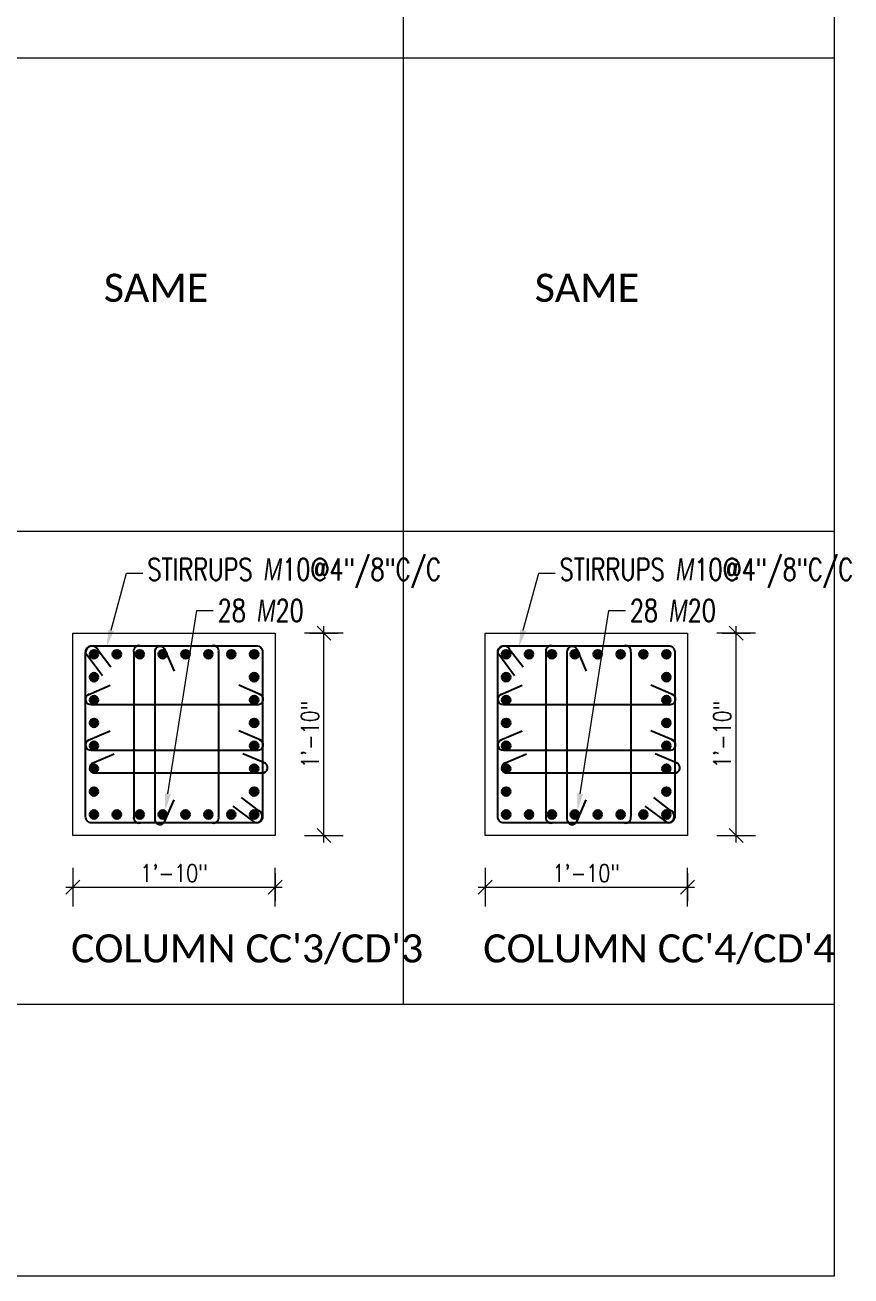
# Model space of a CAD drawing. Header units: inches. Extents: x 0 to 162649, y -36601 to -26324.
# Drawn here: x 144511.1 to 144599.2, y -29607 to -29473.5 of the extents above; entities that cross this region are included whole.
import ezdxf
from ezdxf import colors
from ezdxf.entities.mleader import LeaderData, LeaderLine
from ezdxf.math import Vec2, Vec3

# ---------------------------------------------------------------- set-up
doc = ezdxf.new("R2010")
doc.units = ezdxf.units.IN
doc.header["$MEASUREMENT"] = 0
for name, color, linetype, lineweight in [('Column', 211, 'Continuous', 9), ('dimention', 1, 'Continuous', 13), ('Line', 31, 'Continuous', 5), ('OL_AR_Text', 140, 'Continuous', 5), ('Rein', 3, 'Continuous', 30), ('Stirrups', 191, 'Continuous', 25), ('TEXT', 7, 'Continuous', 9)]:
    doc.layers.add(name, color=color, linetype=linetype, lineweight=lineweight)
doc.styles.add('1-8 Annotative Text', font='calibri.ttf', dxfattribs={"height": 0.125})
doc.styles.add('DIM', font='simplex.shx', dxfattribs={"width": 0.75})
doc.styles.add('rmtext', font='romans.shx', dxfattribs={"width": 0.8})
doc.dimstyles.new('DIM-24', dxfattribs={"dimscale": 24, "dimtxt": 0.078125, "dimasz": 0.0625, "dimexe": 0.0625, "dimexo": 0.015625, "dimgap": 0.015625, "dimtad": 1, "dimdec": 1, "dimzin": 3, "dimdsep": 46, "dimlunit": 4, "dimtxsty": 'rmtext', "dimblk": 'OBLIQUE', "dimcen": 0.09375, "dimdle": 0.03125, "dimclrd": 1, "dimclre": 1, "dimclrt": 2, "dimadec": 0, "dimazin": 0, "dimtfac": 0.75, "dimtdec": 1, "dimtix": 1, "dimtmove": 0, "dimatfit": 3, "dimfxl": 0.0625, "dimfxlon": 1, "dimfrac": 1, "dimtolj": 1, "dimtzin": 0, "dimlwd": -1, "dimlwe": 5, "dimarcsym": 0})

# ---------------------------------------------------------------- blocks, each defined once
blk = doc.blocks.new('_Oblique')
for p, q in [((0, -1.375), (0, 1.375)), ((-0.495, -0.495), (0.495, 0.495))]:
    blk.add_line(p, q)
blk = doc.blocks.new('*D783')
at = {"layer": 'Defpoints', "color": 0, "transparency": 16777216}
for p in [(144516.17, -29560), (144537.77, -29560), (144537.77, -29565.5)]:
    blk.add_point(p, dxfattribs=at)
at = {"layer": 'dimention', "color": 1, "lineweight": 5, "transparency": 16777216}
for p, q in [((144516.17, -29564), (144516.17, -29567)), ((144537.77, -29564), (144537.77, -29567))]:
    blk.add_line(p, q, dxfattribs=at)
at = {"layer": 'dimention', "color": 1, "transparency": 16777216}
blk.add_line((144515.42, -29565.5), (144538.52, -29565.5), dxfattribs=at)
at = {"layer": 'dimention', "color": 1, "transparency": 16777216, "xscale": 1.5, "yscale": 1.5, "zscale": 1.5, "rotation": 180}
blk.add_blockref('_Oblique', (144516.17, -29565.5), dxfattribs=at)
at = {"layer": 'dimention', "color": 1, "transparency": 16777216, "xscale": 1.5, "yscale": 1.5, "zscale": 1.5}
blk.add_blockref('_Oblique', (144537.77, -29565.5), dxfattribs=at)
at = {"layer": 'dimention', "color": 2, "transparency": 16777216, "insert": (144526.97, -29564.01), "char_height": 1.875, "attachment_point": 5, "style": 'rmtext'}
blk.add_mtext('\\A1;1\'-10"', dxfattribs=at)
blk = doc.blocks.new('*D784')
at = {"layer": 'Defpoints', "color": 0, "transparency": 16777216}
for p in [(144537.77, -29538.4), (144542.97, -29538.4), (144537.77, -29560)]:
    blk.add_point(p, dxfattribs=at)
at = {"layer": 'dimention', "color": 1, "transparency": 16777216}
blk.add_line((144542.97, -29560.75), (144542.97, -29537.65), dxfattribs=at)
at = {"layer": 'dimention', "color": 1, "lineweight": 5, "transparency": 16777216}
for p, q in [((144541.47, -29538.4), (144544.47, -29538.4)), ((144541.47, -29560), (144544.47, -29560))]:
    blk.add_line(p, q, dxfattribs=at)
at = {"layer": 'dimention', "color": 1, "transparency": 16777216, "xscale": 1.5, "yscale": 1.5, "zscale": 1.5}
for p, rotation in [((144542.97, -29538.4), 90), ((144542.97, -29560), 270)]:
    blk.add_blockref('_Oblique', p, dxfattribs=dict(at, rotation=rotation))
at = {"layer": 'dimention', "color": 2, "transparency": 16777216, "insert": (144541.48, -29549.2), "char_height": 1.875, "attachment_point": 5, "rotation": 90, "style": 'rmtext'}
blk.add_mtext('\\A1;1\'-10"', dxfattribs=at)
blk = doc.blocks.new('*D785')
at = {"layer": 'Defpoints', "color": 0, "transparency": 16777216}
for p in [(144560.17, -29560), (144581.77, -29560), (144581.77, -29565.5)]:
    blk.add_point(p, dxfattribs=at)
at = {"layer": 'dimention', "color": 1, "lineweight": 5, "transparency": 16777216}
for p, q in [((144560.17, -29564), (144560.17, -29567)), ((144581.77, -29564), (144581.77, -29567))]:
    blk.add_line(p, q, dxfattribs=at)
at = {"layer": 'dimention', "color": 1, "transparency": 16777216}
blk.add_line((144559.42, -29565.5), (144582.52, -29565.5), dxfattribs=at)
at = {"layer": 'dimention', "color": 1, "transparency": 16777216, "xscale": 1.5, "yscale": 1.5, "zscale": 1.5, "rotation": 180}
blk.add_blockref('_Oblique', (144560.17, -29565.5), dxfattribs=at)
at = {"layer": 'dimention', "color": 1, "transparency": 16777216, "xscale": 1.5, "yscale": 1.5, "zscale": 1.5}
blk.add_blockref('_Oblique', (144581.77, -29565.5), dxfattribs=at)
at = {"layer": 'dimention', "color": 2, "transparency": 16777216, "insert": (144570.97, -29564.01), "char_height": 1.875, "attachment_point": 5, "style": 'rmtext'}
blk.add_mtext('\\A1;1\'-10"', dxfattribs=at)
blk = doc.blocks.new('*D786')
at = {"layer": 'Defpoints', "color": 0, "transparency": 16777216}
for p in [(144581.77, -29538.4), (144586.97, -29538.4), (144581.77, -29560)]:
    blk.add_point(p, dxfattribs=at)
at = {"layer": 'dimention', "color": 1, "transparency": 16777216}
blk.add_line((144586.97, -29560.75), (144586.97, -29537.65), dxfattribs=at)
at = {"layer": 'dimention', "color": 1, "lineweight": 5, "transparency": 16777216}
for p, q in [((144585.47, -29538.4), (144588.47, -29538.4)), ((144585.47, -29560), (144588.47, -29560))]:
    blk.add_line(p, q, dxfattribs=at)
at = {"layer": 'dimention', "color": 1, "transparency": 16777216, "xscale": 1.5, "yscale": 1.5, "zscale": 1.5}
for p, rotation in [((144586.97, -29538.4), 90), ((144586.97, -29560), 270)]:
    blk.add_blockref('_Oblique', p, dxfattribs=dict(at, rotation=rotation))
at = {"layer": 'dimention', "color": 2, "transparency": 16777216, "insert": (144585.48, -29549.2), "char_height": 1.875, "attachment_point": 5, "rotation": 90, "style": 'rmtext'}
blk.add_mtext('\\A1;1\'-10"', dxfattribs=at)

msp = doc.modelspace()

# ---------------------------------------------------------------- hatches: boundary and pattern name
at = {"layer": 'Rein'}
h = msp.add_hatch(color=256, dxfattribs=at)
h.dxf.hatch_style = 1
h.paths.add_polyline_path([(144518.87, -29540.65, 1), (144517.97, -29540.65, 1)])
h = msp.add_hatch(color=256, dxfattribs=at)
h.dxf.hatch_style = 1
h.paths.add_polyline_path([(144521.31, -29540.65, 1), (144520.41, -29540.65, 1)])
h = msp.add_hatch(color=256, dxfattribs=at)
h.dxf.hatch_style = 1
h.paths.add_polyline_path([(144523.75, -29540.65, 1), (144522.85, -29540.65, 1)])
h = msp.add_hatch(color=256, dxfattribs=at)
h.dxf.hatch_style = 1
h.paths.add_polyline_path([(144526.2, -29540.65, 1), (144525.3, -29540.65, 1)])
h = msp.add_hatch(color=256, dxfattribs=at)
h.dxf.hatch_style = 1
h.paths.add_polyline_path([(144528.64, -29540.65, 1), (144527.74, -29540.65, 1)])
h = msp.add_hatch(color=256, dxfattribs=at)
h.dxf.hatch_style = 1
h.paths.add_polyline_path([(144531.08, -29540.65, 1), (144530.18, -29540.65, 1)])
h = msp.add_hatch(color=256, dxfattribs=at)
h.dxf.hatch_style = 1
h.paths.add_polyline_path([(144533.52, -29540.65, 1), (144532.62, -29540.65, 1)])
h = msp.add_hatch(color=256, dxfattribs=at)
h.dxf.hatch_style = 1
h.paths.add_polyline_path([(144535.97, -29540.65, 1), (144535.07, -29540.65, 1)])
h = msp.add_hatch(color=256, dxfattribs=at)
h.dxf.hatch_style = 1
h.paths.add_polyline_path([(144562.87, -29540.65, 1), (144561.97, -29540.65, 1)])
h = msp.add_hatch(color=256, dxfattribs=at)
h.dxf.hatch_style = 1
h.paths.add_polyline_path([(144565.31, -29540.65, 1), (144564.41, -29540.65, 1)])
h = msp.add_hatch(color=256, dxfattribs=at)
h.dxf.hatch_style = 1
h.paths.add_polyline_path([(144567.75, -29540.65, 1), (144566.85, -29540.65, 1)])
h = msp.add_hatch(color=256, dxfattribs=at)
h.dxf.hatch_style = 1
h.paths.add_polyline_path([(144570.2, -29540.65, 1), (144569.3, -29540.65, 1)])
h = msp.add_hatch(color=256, dxfattribs=at)
h.dxf.hatch_style = 1
h.paths.add_polyline_path([(144572.64, -29540.65, 1), (144571.74, -29540.65, 1)])
h = msp.add_hatch(color=256, dxfattribs=at)
h.dxf.hatch_style = 1
h.paths.add_polyline_path([(144575.08, -29540.65, 1), (144574.18, -29540.65, 1)])
h = msp.add_hatch(color=256, dxfattribs=at)
h.dxf.hatch_style = 1
h.paths.add_polyline_path([(144577.52, -29540.65, 1), (144576.62, -29540.65, 1)])
h = msp.add_hatch(color=256, dxfattribs=at)
h.dxf.hatch_style = 1
h.paths.add_polyline_path([(144579.97, -29540.65, 1), (144579.07, -29540.65, 1)])
h = msp.add_hatch(color=256, dxfattribs=at)
h.dxf.hatch_style = 1
h.paths.add_polyline_path([(144518.87, -29543.09, 1), (144517.97, -29543.09, 1)])
h = msp.add_hatch(color=256, dxfattribs=at)
h.dxf.hatch_style = 1
h.paths.add_polyline_path([(144535.97, -29543.09, 1), (144535.07, -29543.09, 1)])
h = msp.add_hatch(color=256, dxfattribs=at)
h.dxf.hatch_style = 1
h.paths.add_polyline_path([(144562.87, -29543.09, 1), (144561.97, -29543.09, 1)])
h = msp.add_hatch(color=256, dxfattribs=at)
h.dxf.hatch_style = 1
h.paths.add_polyline_path([(144579.97, -29543.09, 1), (144579.07, -29543.09, 1)])
h = msp.add_hatch(color=256, dxfattribs=at)
h.dxf.hatch_style = 1
h.paths.add_polyline_path([(144518.87, -29545.53, 1), (144517.97, -29545.53, 1)])
h = msp.add_hatch(color=256, dxfattribs=at)
h.dxf.hatch_style = 1
h.paths.add_polyline_path([(144535.97, -29545.53, 1), (144535.07, -29545.53, 1)])
h = msp.add_hatch(color=256, dxfattribs=at)
h.dxf.hatch_style = 1
h.paths.add_polyline_path([(144562.87, -29545.53, 1), (144561.97, -29545.53, 1)])
h = msp.add_hatch(color=256, dxfattribs=at)
h.dxf.hatch_style = 1
h.paths.add_polyline_path([(144579.97, -29545.53, 1), (144579.07, -29545.53, 1)])
h = msp.add_hatch(color=256, dxfattribs=at)
h.dxf.hatch_style = 1
h.paths.add_polyline_path([(144518.87, -29547.98, 1), (144517.97, -29547.98, 1)])
h = msp.add_hatch(color=256, dxfattribs=at)
h.dxf.hatch_style = 1
h.paths.add_polyline_path([(144535.97, -29547.98, 1), (144535.07, -29547.98, 1)])
h = msp.add_hatch(color=256, dxfattribs=at)
h.dxf.hatch_style = 1
h.paths.add_polyline_path([(144562.87, -29547.98, 1), (144561.97, -29547.98, 1)])
h = msp.add_hatch(color=256, dxfattribs=at)
h.dxf.hatch_style = 1
h.paths.add_polyline_path([(144579.97, -29547.98, 1), (144579.07, -29547.98, 1)])
h = msp.add_hatch(color=256, dxfattribs=at)
h.dxf.hatch_style = 1
h.paths.add_polyline_path([(144518.87, -29550.42, 1), (144517.97, -29550.42, 1)])
h = msp.add_hatch(color=256, dxfattribs=at)
h.dxf.hatch_style = 1
h.paths.add_polyline_path([(144535.97, -29550.42, 1), (144535.07, -29550.42, 1)])
h = msp.add_hatch(color=256, dxfattribs=at)
h.dxf.hatch_style = 1
h.paths.add_polyline_path([(144562.87, -29550.42, 1), (144561.97, -29550.42, 1)])
h = msp.add_hatch(color=256, dxfattribs=at)
h.dxf.hatch_style = 1
h.paths.add_polyline_path([(144579.97, -29550.42, 1), (144579.07, -29550.42, 1)])
h = msp.add_hatch(color=256, dxfattribs=at)
h.dxf.hatch_style = 1
h.paths.add_polyline_path([(144518.87, -29552.86, 1), (144517.97, -29552.86, 1)])
h = msp.add_hatch(color=256, dxfattribs=at)
h.dxf.hatch_style = 1
h.paths.add_polyline_path([(144535.97, -29552.86, 1), (144535.07, -29552.86, 1)])
h = msp.add_hatch(color=256, dxfattribs=at)
h.dxf.hatch_style = 1
h.paths.add_polyline_path([(144562.87, -29552.86, 1), (144561.97, -29552.86, 1)])
h = msp.add_hatch(color=256, dxfattribs=at)
h.dxf.hatch_style = 1
h.paths.add_polyline_path([(144579.97, -29552.86, 1), (144579.07, -29552.86, 1)])
h = msp.add_hatch(color=256, dxfattribs=at)
h.dxf.hatch_style = 1
h.paths.add_polyline_path([(144518.87, -29555.31, 1), (144517.97, -29555.31, 1)])
h = msp.add_hatch(color=256, dxfattribs=at)
h.dxf.hatch_style = 1
h.paths.add_polyline_path([(144535.97, -29555.31, 1), (144535.07, -29555.31, 1)])
h = msp.add_hatch(color=256, dxfattribs=at)
h.dxf.hatch_style = 1
h.paths.add_polyline_path([(144562.87, -29555.31, 1), (144561.97, -29555.31, 1)])
h = msp.add_hatch(color=256, dxfattribs=at)
h.dxf.hatch_style = 1
h.paths.add_polyline_path([(144579.97, -29555.31, 1), (144579.07, -29555.31, 1)])
h = msp.add_hatch(color=256, dxfattribs=at)
h.dxf.hatch_style = 1
h.paths.add_polyline_path([(144518.87, -29557.75, 1), (144517.97, -29557.75, 1)])
h = msp.add_hatch(color=256, dxfattribs=at)
h.dxf.hatch_style = 1
h.paths.add_polyline_path([(144521.31, -29557.75, 1), (144520.41, -29557.75, 1)])
h = msp.add_hatch(color=256, dxfattribs=at)
h.dxf.hatch_style = 1
h.paths.add_polyline_path([(144523.75, -29557.75, 1), (144522.85, -29557.75, 1)])
h = msp.add_hatch(color=256, dxfattribs=at)
h.dxf.hatch_style = 1
h.paths.add_polyline_path([(144526.2, -29557.75, 1), (144525.3, -29557.75, 1)])
h = msp.add_hatch(color=256, dxfattribs=at)
h.dxf.hatch_style = 1
h.paths.add_polyline_path([(144528.64, -29557.75, 1), (144527.74, -29557.75, 1)])
h = msp.add_hatch(color=256, dxfattribs=at)
h.dxf.hatch_style = 1
h.paths.add_polyline_path([(144531.08, -29557.75, 1), (144530.18, -29557.75, 1)])
h = msp.add_hatch(color=256, dxfattribs=at)
h.dxf.hatch_style = 1
h.paths.add_polyline_path([(144533.52, -29557.75, 1), (144532.62, -29557.75, 1)])
h = msp.add_hatch(color=256, dxfattribs=at)
h.dxf.hatch_style = 1
h.paths.add_polyline_path([(144535.97, -29557.75, 1), (144535.07, -29557.75, 1)])
h = msp.add_hatch(color=256, dxfattribs=at)
h.dxf.hatch_style = 1
h.paths.add_polyline_path([(144562.87, -29557.75, 1), (144561.97, -29557.75, 1)])
h = msp.add_hatch(color=256, dxfattribs=at)
h.dxf.hatch_style = 1
h.paths.add_polyline_path([(144565.31, -29557.75, 1), (144564.41, -29557.75, 1)])
h = msp.add_hatch(color=256, dxfattribs=at)
h.dxf.hatch_style = 1
h.paths.add_polyline_path([(144567.75, -29557.75, 1), (144566.85, -29557.75, 1)])
h = msp.add_hatch(color=256, dxfattribs=at)
h.dxf.hatch_style = 1
h.paths.add_polyline_path([(144570.2, -29557.75, 1), (144569.3, -29557.75, 1)])
h = msp.add_hatch(color=256, dxfattribs=at)
h.dxf.hatch_style = 1
h.paths.add_polyline_path([(144572.64, -29557.75, 1), (144571.74, -29557.75, 1)])
h = msp.add_hatch(color=256, dxfattribs=at)
h.dxf.hatch_style = 1
h.paths.add_polyline_path([(144575.08, -29557.75, 1), (144574.18, -29557.75, 1)])
h = msp.add_hatch(color=256, dxfattribs=at)
h.dxf.hatch_style = 1
h.paths.add_polyline_path([(144577.52, -29557.75, 1), (144576.62, -29557.75, 1)])
h = msp.add_hatch(color=256, dxfattribs=at)
h.dxf.hatch_style = 1
h.paths.add_polyline_path([(144579.97, -29557.75, 1), (144579.07, -29557.75, 1)])

# ---------------------------------------------------------------- linework, layer by layer
at = {"layer": 'Column'}
for p, q in [((144523.33, -29539.75), (144523.56, -29539.75)), ((144567.33, -29539.75), (144567.56, -29539.75))]:
    msp.add_line(p, q, dxfattribs=at)
for points in [[(144516.17, -29538.4), (144537.77, -29538.4), (144537.77, -29560), (144516.17, -29560)], [(144560.17, -29538.4), (144581.77, -29538.4), (144581.77, -29560), (144560.17, -29560)]]:
    msp.add_lwpolyline(points, close=True, dxfattribs=at)
at = {"layer": 'Line'}
for p, q in [((144551.47, -29578), (144551.47, -29073)), ((144597.47, -29607), (144597.47, -29073)), ((144384.47, -29477), (144597.47, -29477)), ((144384.47, -29527.5), (144597.47, -29527.5)), ((144384.47, -29578), (144597.47, -29578)), ((144384.47, -29607), (144597.47, -29607))]:
    msp.add_line(p, q, dxfattribs=at)
at = {"layer": 'Rein'}
for centre in [(144518.42, -29540.65), (144520.86, -29540.65), (144523.3, -29540.65), (144525.75, -29540.65), (144528.19, -29540.65), (144530.63, -29540.65), (144533.07, -29540.65), (144535.52, -29540.65), (144562.42, -29540.65), (144564.86, -29540.65), (144567.3, -29540.65), (144569.75, -29540.65), (144572.19, -29540.65), (144574.63, -29540.65), (144577.07, -29540.65), (144579.52, -29540.65), (144518.42, -29543.09), (144535.52, -29543.09), (144562.42, -29543.09), (144579.52, -29543.09), (144518.42, -29545.53), (144535.52, -29545.53), (144562.42, -29545.53), (144579.52, -29545.53), (144518.42, -29547.98), (144535.52, -29547.98), (144562.42, -29547.98), (144579.52, -29547.98), (144518.42, -29550.42), (144535.52, -29550.42), (144562.42, -29550.42), (144579.52, -29550.42), (144518.42, -29552.86), (144535.52, -29552.86), (144562.42, -29552.86), (144579.52, -29552.86), (144518.42, -29555.31), (144535.52, -29555.31), (144562.42, -29555.31), (144579.52, -29555.31), (144518.42, -29557.75), (144520.86, -29557.75), (144523.3, -29557.75), (144525.75, -29557.75), (144528.19, -29557.75), (144530.63, -29557.75), (144533.07, -29557.75), (144535.52, -29557.75), (144562.42, -29557.75), (144564.86, -29557.75), (144567.3, -29557.75), (144569.75, -29557.75), (144572.19, -29557.75), (144574.63, -29557.75), (144577.07, -29557.75), (144579.52, -29557.75)]:
    msp.add_circle(centre, 0.45, dxfattribs=at)
at = {"layer": 'Stirrups'}
for p, q in [((144517.52, -29540.5), (144519.32, -29542.9)), ((144518.86, -29540.2), (144520.22, -29542)), ((144522.66, -29540.42), (144522.66, -29558.23)), ((144524.91, -29540.42), (144524.91, -29558.29)), ((144525.96, -29540.09), (144526.97, -29542.45)), ((144531.72, -29540.42), (144531.72, -29557.97)), ((144561.52, -29540.5), (144563.32, -29542.9)), ((144562.86, -29540.2), (144564.22, -29542)), ((144566.66, -29540.42), (144566.66, -29558.23)), ((144568.91, -29540.42), (144568.91, -29558.29)), ((144569.96, -29540.09), (144570.97, -29542.45)), ((144575.72, -29540.42), (144575.72, -29557.97)), ((144517.79, -29544.97), (144520.14, -29543.96)), ((144536.23, -29544.97), (144533.87, -29543.96)), ((144561.79, -29544.97), (144564.14, -29543.96)), ((144580.23, -29544.97), (144577.87, -29543.96)), ((144518.12, -29546.02), (144535.99, -29546.02)), ((144562.12, -29546.02), (144579.99, -29546.02)), ((144517.79, -29549.83), (144520.14, -29548.82)), ((144536.23, -29549.83), (144533.87, -29548.82)), ((144561.79, -29549.83), (144564.14, -29548.82)), ((144580.23, -29549.83), (144577.87, -29548.82)), ((144518.12, -29550.88), (144535.99, -29550.88)), ((144518.24, -29552.28), (144520.59, -29551.27)), ((144536.68, -29552.28), (144534.32, -29551.27)), ((144562.12, -29550.88), (144579.99, -29550.88)), ((144562.24, -29552.28), (144564.59, -29551.27)), ((144580.68, -29552.28), (144578.32, -29551.27)), ((144518.57, -29553.32), (144536.44, -29553.32)), ((144562.57, -29553.32), (144580.44, -29553.32)), ((144525.96, -29558.53), (144526.97, -29556.17)), ((144535.66, -29558.65), (144533.27, -29556.85)), ((144535.97, -29557.31), (144534.17, -29555.95)), ((144569.96, -29558.53), (144570.97, -29556.17)), ((144579.66, -29558.65), (144577.27, -29556.85)), ((144579.97, -29557.31), (144578.17, -29555.95))]:
    msp.add_line(p, q, dxfattribs=at)
for points in [[(144518.19, -29539.75), (144535.74, -29539.75, -0.414214), (144536.42, -29540.42), (144536.42, -29557.97, -0.414214), (144535.74, -29558.65), (144518.19, -29558.65, -0.414214), (144517.52, -29557.97), (144517.52, -29540.42, -0.414214)], [(144562.19, -29539.75), (144579.74, -29539.75, -0.414214), (144580.42, -29540.42), (144580.42, -29557.97, -0.414214), (144579.74, -29558.65), (144562.19, -29558.65, -0.414214), (144561.52, -29557.97), (144561.52, -29540.42, -0.414214)]]:
    msp.add_lwpolyline(points, format="xyb", close=True, dxfattribs=at)
for centre, radius, start, end in [((144518.22, -29540.48), 0.7, 23.7791, 175.3085), ((144523.21, -29540.29), 0.561, 76.7473, 193.2527), ((144525.47, -29540.38), 0.563, 15.9324, 184.7989), ((144531.18, -29540.29), 0.561, 346.7473, 103.2527), ((144562.22, -29540.48), 0.7, 23.7791, 175.3085), ((144567.21, -29540.29), 0.561, 76.7473, 193.2527), ((144569.47, -29540.38), 0.563, 15.9324, 184.7989), ((144575.18, -29540.29), 0.561, 346.7473, 103.2527), ((144518.07, -29545.45), 0.563, 105.9324, 274.7989), ((144535.94, -29545.45), 0.563, 265.2011, 74.0676), ((144562.07, -29545.45), 0.563, 105.9324, 274.7989), ((144579.94, -29545.45), 0.563, 265.2011, 74.0676), ((144518.07, -29550.32), 0.563, 105.9324, 274.7989), ((144535.94, -29550.32), 0.563, 265.2011, 74.0676), ((144562.07, -29550.32), 0.563, 105.9324, 274.7989), ((144579.94, -29550.32), 0.563, 265.2011, 74.0676), ((144518.52, -29552.76), 0.563, 105.9324, 274.7989), ((144536.39, -29552.76), 0.563, 265.2011, 74.0676), ((144562.52, -29552.76), 0.563, 105.9324, 274.7989), ((144580.39, -29552.76), 0.563, 265.2011, 74.0676), ((144523.21, -29558.1), 0.561, 166.7473, 283.2527), ((144525.47, -29558.25), 0.563, 175.2011, 344.0676), ((144531.18, -29558.1), 0.561, 256.7473, 13.2527), ((144535.68, -29557.95), 0.7, 274.6915, 66.2209), ((144567.21, -29558.1), 0.561, 166.7473, 283.2527), ((144569.47, -29558.25), 0.563, 175.2011, 344.0676), ((144575.18, -29558.1), 0.561, 256.7473, 13.2527), ((144579.68, -29557.95), 0.7, 274.6915, 66.2209)]:
    msp.add_arc(centre, radius, start, end, dxfattribs=at)

# ---------------------------------------------------------------- texts
at = {"layer": 'OL_AR_Text', "char_height": 3, "attachment_point": 1, "style": '1-8 Annotative Text'}
for insert in [(144519.47, -29500.04), (144565.47, -29500.04)]:
    msp.add_mtext_dynamic_manual_height_columns('SAME', width=432.2308, gutter_width=60, heights=[0], dxfattribs=dict(at, insert=insert))
for s, insert in [("COLUMN CC'3/CD'3", (144515.97, -29570.54)), ("COLUMN CC'4/CD'4", (144559.97, -29570.54))]:
    msp.add_mtext(s, dxfattribs=dict(at, insert=insert))

# ---------------------------------------------------------------- dimensions: what is measured, and where the dimension line sits
at = {"layer": 'dimention'}
for base, p1, p2, picture, middle in [((144542.97, -29538.4), (144537.77, -29560), (144537.77, -29538.4), '*D784', (144541.48, -29549.2)), ((144586.97, -29538.4), (144581.77, -29560), (144581.77, -29538.4), '*D786', (144585.48, -29549.2))]:
    dim = msp.add_linear_dim(base=base, p1=p1, p2=p2, angle=90, text='1\'-10"', dimstyle='DIM-24', dxfattribs=at)
    dim.commit()
    dim.dimension.update_dxf_attribs({"geometry": picture, "text_midpoint": middle})
for base, p1, p2, picture, middle in [((144537.77, -29565.5), (144516.17, -29560), (144537.77, -29560), '*D783', (144526.97, -29564.01)), ((144581.77, -29565.5), (144560.17, -29560), (144581.77, -29560), '*D785', (144570.97, -29564.01))]:
    dim = msp.add_linear_dim(base=base, p1=p1, p2=p2, text='1\'-10"', dimstyle='DIM-24', dxfattribs=at)
    dim.commit()
    dim.dimension.update_dxf_attribs({"geometry": picture, "text_midpoint": middle})

# ---------------------------------------------------------------- leaders
at = {"layer": 'TEXT'}
ml = msp.add_multileader_mtext('Standard', dxfattribs=at)
ml.set_content('STIRRUPS {\\Fgothici|c0;M}10@4"/8"C/C', color=256, style='DIM')
ml.set_leader_properties(color=1, linetype='ByLayer', lineweight=9)
ml.build(insert=Vec2(0, 0))
ml.multileader.update_dxf_attribs({"text_right_attachment_type": 2, "dogleg_length": 0.25, "arrow_head_size": 1.88, "scale": 40})
ctx = ml.context
ctx.base_point, ctx.scale, ctx.char_height, ctx.arrow_head_size, ctx.landing_gap_size, ctx.plane_origin = Vec3(144523.65, -29531.99), 40, 2.3438, 1.88, 0.469, Vec3(144579.46, -29537.64)
ctx.right_attachment = 2
notes = []
notes.append((ctx, [(0, (1, 1, 0), (144521.89, -29531.99), (1, 0), 1.76, [(0, [(144519.76, -29539.9)], 0, [])])]))
ctx.mtext.insert, ctx.mtext.flow_direction = Vec3(144524.12, -29530.42), 5
ml = msp.add_multileader_mtext('Standard', dxfattribs=at)
ml.set_content('STIRRUPS {\\Fgothici|c0;M}10@4"/8"C/C', color=256, style='DIM')
ml.set_leader_properties(color=1, linetype='ByLayer', lineweight=9)
ml.build(insert=Vec2(0, 0))
ml.multileader.update_dxf_attribs({"text_right_attachment_type": 2, "dogleg_length": 0.25, "arrow_head_size": 1.88, "scale": 40})
ctx = ml.context
ctx.base_point, ctx.scale, ctx.char_height, ctx.arrow_head_size, ctx.landing_gap_size, ctx.plane_origin = Vec3(144567.65, -29531.99), 40, 2.3438, 1.88, 0.469, Vec3(144623.46, -29537.64)
ctx.right_attachment = 2
notes.append((ctx, [(0, (1, 1, 0), (144565.89, -29531.99), (1, 0), 1.76, [(0, [(144563.76, -29539.9)], 0, [])])]))
ctx.mtext.insert, ctx.mtext.flow_direction = Vec3(144568.12, -29530.42), 5
ml = msp.add_multileader_mtext('Standard', dxfattribs=at)
ml.set_content('28 {\\Fgothici|c0;M}20', color=256, style='DIM')
ml.set_leader_properties(color=1, linetype='ByLayer', lineweight=9)
ml.build(insert=Vec2(0, 0))
ml.multileader.update_dxf_attribs({"text_right_attachment_type": 2, "dogleg_length": 0.25, "arrow_head_size": 1.88, "scale": 40})
ctx = ml.context
ctx.base_point, ctx.scale, ctx.char_height, ctx.arrow_head_size, ctx.landing_gap_size, ctx.plane_origin = Vec3(144531.15, -29535.99), 40, 2.3438, 1.88, 0.469, Vec3(144586.96, -29541.64)
ctx.right_attachment = 2
notes.append((ctx, [(0, (1, 1, 0), (144529.39, -29535.99), (1, 0), 1.76, [(0, [(144526.02, -29557.39)], 0, [])])]))
ctx.mtext.insert, ctx.mtext.flow_direction = Vec3(144531.62, -29534.81), 5
ml = msp.add_multileader_mtext('Standard', dxfattribs=at)
ml.set_content('28 {\\Fgothici|c0;M}20', color=256, style='DIM')
ml.set_leader_properties(color=1, linetype='ByLayer', lineweight=9)
ml.build(insert=Vec2(0, 0))
ml.multileader.update_dxf_attribs({"text_right_attachment_type": 2, "dogleg_length": 0.25, "arrow_head_size": 1.88, "scale": 40})
ctx = ml.context
ctx.base_point, ctx.scale, ctx.char_height, ctx.arrow_head_size, ctx.landing_gap_size, ctx.plane_origin = Vec3(144575.15, -29535.99), 40, 2.3438, 1.88, 0.469, Vec3(144630.96, -29541.64)
ctx.right_attachment = 2
notes.append((ctx, [(0, (1, 1, 0), (144573.39, -29535.99), (1, 0), 1.76, [(0, [(144570.02, -29557.39)], 0, [])])]))
ctx.mtext.insert, ctx.mtext.flow_direction = Vec3(144575.62, -29534.81), 5
for ctx, leaders in notes:
    for number, flags, end, landing, length, lines in leaders:
        leader = LeaderData()
        leader.index, (leader.has_last_leader_line, leader.has_dogleg_vector, leader.attachment_direction) = number, flags
        leader.last_leader_point, leader.dogleg_vector, leader.dogleg_length = Vec3(end), Vec3(landing), length
        for number, points, colour, breaks in lines:
            line = LeaderLine()
            line.index, line.vertices, line.color, line.breaks = number, Vec3.list(points), colors.encode_raw_color(colour), breaks
            leader.lines.append(line)
        ctx.leaders.append(leader)

doc.saveas('drawing.dxf')
